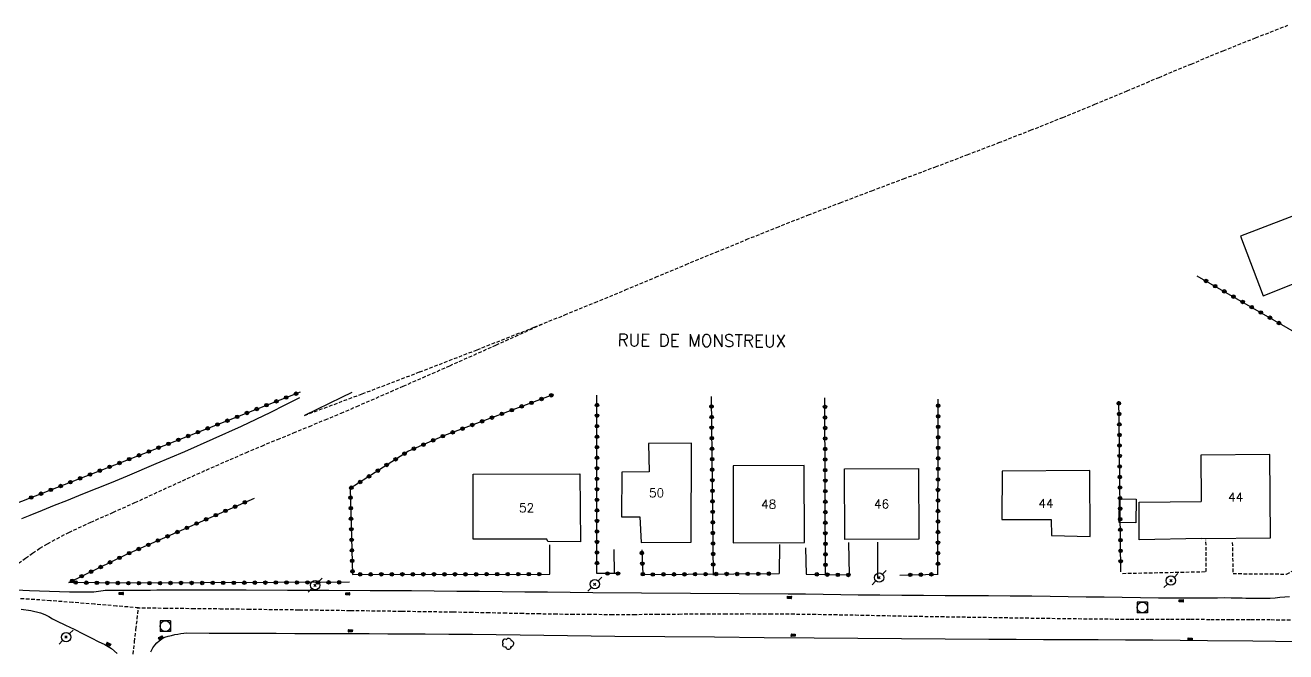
# Model space of a CAD drawing. Header units: millimetres. Extents: x 145000 to 146001, y 142000 to 143001.
# Drawn here: x 145583.6 to 145763.1, y 142892.4 to 142981.6 of the extents above; entities that cross this region are included whole.
import ezdxf
from ezdxf.enums import TextEntityAlignment as Align

# ---------------------------------------------------------------- set-up
doc = ezdxf.new("R2010")
doc.units = ezdxf.units.MM
doc.linetypes.add('DASHED', pattern=[0.75, 0.5, -0.25])
doc.layers.get('0').update_dxf_attribs({"linetype": 'CONTINUOUS'})
for name, color, linetype in [('W0001', 6, 'DASHED'), ('W0008', 7, 'CONTINUOUS'), ('W0014', 7, 'CONTINUOUS'), ('W0017', 7, 'CONTINUOUS'), ('W0070', 7, 'DASHED'), ('W0101', 7, 'CONTINUOUS'), ('W0104', 1, 'CONTINUOUS'), ('W0112', 1, 'DASHED'), ('W0211', 2, 'CONTINUOUS'), ('W0300', 7, 'CONTINUOUS'), ('W0323', 7, 'CONTINUOUS'), ('W0401', 7, 'CONTINUOUS'), ('W0420', 7, 'CONTINUOUS'), ('W0473', 7, 'CONTINUOUS'), ('W0989', 7, 'CONTINUOUS'), ('W0991', 7, 'CONTINUOUS')]:
    doc.layers.add(name, color=color, linetype=linetype)
doc.styles.get("Standard").update_dxf_attribs({"font": 'romans.shx', "width": 0.85})

# ---------------------------------------------------------------- blocks, each defined once
blk = doc.blocks.new('T473')
for p, q in [((-0.166667, 0.166667), (0.166667, -0.166667)), ((-0.166667, -0.166667), (0.166667, 0.166667)), ((0.500001, 0.500001), (1.000002, 1.000002)), ((-1.000002, -1.000002), (-0.500001, -0.500001))]:
    blk.add_line(p, q)
blk.add_ellipse((0, 0), major_axis=(0.471405, 0.471405), ratio=1, start_param=5.4977871438, end_param=11.780972451)
blk = doc.blocks.new('T401')
for p, q in [((-0.3, 0.3), (0, 0.3)), ((-0.3, -0.25), (-0.3, 0.3)), ((-0.3, 0.15), (0, 0.15)), ((-0.3, 0), (0, 0)), ((0, 0.3), (0, -0.25)), ((-0.3, -0.15), (0, -0.15)), ((-0.3, -0.25), (-0.3, -0.3)), ((-0.3, -0.3), (0, -0.3)), ((0, -0.3), (0, -0.25))]:
    blk.add_line(p, q)
blk = doc.blocks.new('T420')
for p, q in [((0.75, 0.75), (-0.75, 0.75)), ((-0.75, 0.75), (-0.75, -0.75)), ((0.75, 0.75), (0.75, -0.75)), ((0.75, -0.75), (-0.75, -0.75))]:
    blk.add_line(p, q)
blk.add_ellipse((0, 0), major_axis=(-0.53, 0.53), ratio=1, start_param=3.926991, end_param=10.210176)
blk = doc.blocks.new('T300')
for p, q in [((-0.8, 0.51), (-0.86, 0.34)), ((-0.86, 0.34), (-0.86, 0.17)), ((-0.86, 0.17), (-0.74, 0.06)), ((-0.69, 0.63), (-0.8, 0.51)), ((-0.8, -0.06), (-0.74, 0.06)), ((-0.74, 0.06), (-0.69, 0.11)), ((-0.57, 0.69), (-0.69, 0.63)), ((-0.46, 0.69), (-0.57, 0.69)), ((-0.29, 0.63), (-0.46, 0.69)), ((-0.29, 0.63), (-0.17, 0.74)), ((-0.23, 0.57), (-0.29, 0.63)), ((-0.17, 0.74), (-0.06, 0.8)), ((-0.06, 0.8), (0.06, 0.8)), ((0.06, 0.8), (0.23, 0.74)), ((0.23, 0.74), (0.34, 0.63)), ((0.34, 0.63), (0.4, 0.51)), ((0.46, 0.46), (0.34, 0.46)), ((0.4, 0.51), (0.4, 0.46)), ((0.57, 0.4), (0.46, 0.46)), ((0.57, 0.4), (0.69, 0.29)), ((0.69, 0.29), (0.74, 0.17)), ((0.74, 0.06), (0.69, -0.17)), ((0.74, 0.17), (0.74, 0.06)), ((-0.8, -0.17), (-0.8, -0.06)), ((-0.8, -0.23), (-0.8, -0.17)), ((-0.74, -0.34), (-0.8, -0.23)), ((-0.69, -0.4), (-0.74, -0.34)), ((-0.51, -0.46), (-0.69, -0.4)), ((-0.4, -0.46), (-0.51, -0.46)), ((-0.4, -0.46), (-0.34, -0.46)), ((-0.34, -0.46), (-0.34, -0.4)), ((-0.34, -0.51), (-0.34, -0.46)), ((-0.29, -0.63), (-0.34, -0.51)), ((-0.17, -0.74), (-0.29, -0.63)), ((-0.06, -0.8), (-0.17, -0.74)), ((0.06, -0.8), (-0.06, -0.8)), ((0.17, -0.74), (0.06, -0.8)), ((0.23, -0.69), (0.17, -0.74)), ((0.29, -0.46), (0.23, -0.46)), ((0.29, -0.63), (0.23, -0.69)), ((0.46, -0.4), (0.29, -0.46)), ((0.34, -0.51), (0.29, -0.63)), ((0.34, -0.51), (0.34, -0.46)), ((0.57, -0.34), (0.46, -0.4)), ((0.63, -0.29), (0.57, -0.34)), ((0.69, -0.17), (0.63, -0.29))]:
    blk.add_line(p, q)
blk = doc.blocks.new('t323o')
at = {"color": 0, "linetype": 'Continuous'}
for radius in [0.25, 0.15]:
    blk.add_circle((0, 0), radius, dxfattribs=at)

msp = doc.modelspace()

# ---------------------------------------------------------------- linework, layer by layer
at = {"layer": 'W0001'}
for points in [[(145599.77, 142898.64), (145596.63, 142898.9), (145593.5, 142899.16), (145590.37, 142899.41), (145587.23, 142899.65), (145585.73, 142899.76), (145584.23, 142899.86), (145582.73, 142899.96)], [(145599.01, 142892.05), (145599.2, 142893.81), (145599.4, 142895.56), (145599.77, 142898.64)], [(145599.5, 142898.66), (145603.46, 142898.61), (145607.41, 142898.56), (145611.37, 142898.52), (145615.33, 142898.46), (145622.63, 142898.37), (145629.94, 142898.27), (145637.25, 142898.17), (145644.55, 142898.06), (145646.96, 142898.02), (145649.36, 142897.97), (145651.76, 142897.92), (145654.16, 142897.87), (145656.56, 142897.82), (145658.96, 142897.78), (145661.36, 142897.74), (145663.77, 142897.72), (145667, 142897.71), (145670.23, 142897.71), (145673.47, 142897.73), (145676.7, 142897.76), (145679.93, 142897.78), (145683.17, 142897.8), (145686.4, 142897.81), (145689.63, 142897.8), (145692.68, 142897.77), (145695.72, 142897.73), (145698.76, 142897.68), (145701.81, 142897.62), (145704.85, 142897.56), (145707.89, 142897.5), (145710.94, 142897.44), (145713.98, 142897.39), (145720, 142897.3), (145726.03, 142897.2), (145732.05, 142897.12), (145738.07, 142897.05), (145740.94, 142897.03), (145743.8, 142897.02), (145746.67, 142897.01), (145749.53, 142897.01), (145752.4, 142897), (145755.26, 142896.99), (145758.13, 142896.98), (145760.99, 142896.96), (145774.47, 142896.74)]]:
    msp.add_lwpolyline(points, dxfattribs=at)
at = {"layer": 'W0008'}
for points in [[(145592.76, 142900.87), (145589.92, 142900.89), (145587.08, 142900.95), (145584.24, 142901.04), (145581.4, 142901.19)], [(145583.05, 142898.46), (145584.43, 142898.25), (145585.8, 142897.92), (145586.4, 142897.69), (145586.97, 142897.4), (145587.53, 142897.09), (145588.1, 142896.79), (145589.35, 142896.18), (145590.61, 142895.58), (145591.86, 142894.96), (145593.1, 142894.31), (145594.02, 142893.85), (145594.98, 142893.41), (145595.91, 142892.86), (145596.7, 142892.13)]]:
    msp.add_lwpolyline(points, dxfattribs=at)
at = {"layer": 'W0014'}
for points in [[(145692.24, 142900.61), (145685.29, 142900.65), (145678.34, 142900.69), (145671.39, 142900.74), (145664.43, 142900.79), (145661.21, 142900.82), (145657.98, 142900.85), (145654.75, 142900.88), (145651.53, 142900.92), (145648.3, 142900.95), (145645.07, 142900.98), (145641.84, 142901.01), (145638.62, 142901.04), (145632.74, 142901.08), (145626.86, 142901.11), (145620.98, 142901.13), (145615.1, 142901.14), (145611.92, 142901.15), (145608.73, 142901.15), (145605.55, 142901.15), (145602.36, 142901.14), (145601.49, 142901.13), (145600.61, 142901.12), (145599.74, 142901.11), (145598.86, 142901.1), (145597.99, 142901.09), (145597.11, 142901.09), (145596.23, 142901.09), (145595.36, 142901.11), (145595.03, 142901.1), (145594.71, 142901.07), (145594.38, 142901.02), (145594.06, 142900.97), (145593.74, 142900.91), (145593.41, 142900.87), (145593.09, 142900.86), (145592.76, 142900.87)], [(145763.63, 142900.21), (145762.94, 142900.15), (145762.25, 142900.09), (145761.57, 142900.03), (145760.89, 142899.99), (145760.21, 142899.97), (145759.53, 142899.96), (145759.01, 142899.95), (145758.48, 142899.96), (145757.95, 142899.97), (145757.42, 142899.99), (145756.89, 142900), (145756.36, 142900.02), (145755.83, 142900.03), (145755.3, 142900.04), (145754.33, 142900.05), (145753.36, 142900.04), (145752.39, 142900.04), (145751.42, 142900.03), (145750.45, 142900.02), (145749.48, 142900.01), (145748.51, 142900.01), (145747.53, 142900.01), (145744.96, 142900.03), (145742.39, 142900.06), (145739.82, 142900.09), (145737.25, 142900.14), (145734.68, 142900.18), (145732.1, 142900.22), (145729.53, 142900.26), (145726.96, 142900.29), (145723.87, 142900.32), (145720.78, 142900.34), (145717.69, 142900.36), (145714.59, 142900.37), (145711.5, 142900.39), (145708.41, 142900.41), (145705.32, 142900.43), (145702.22, 142900.46), (145699.73, 142900.5), (145697.23, 142900.53), (145694.73, 142900.57), (145692.24, 142900.61)], [(145601.51, 142892.35), (145601.81, 142892.92), (145602.07, 142893.3), (145602.37, 142893.65), (145602.71, 142893.96), (145603.08, 142894.23), (145603.53, 142894.45), (145603.99, 142894.6), (145604.47, 142894.71), (145604.94, 142894.82), (145605.36, 142894.9), (145605.78, 142894.97), (145606.21, 142895.02), (145606.64, 142895.06)], [(145606.64, 142895.06), (145609.81, 142895.05), (145612.99, 142895.03), (145616.17, 142895.02), (145619.35, 142895.01), (145622, 142895), (145624.65, 142894.99), (145627.3, 142894.99), (145629.95, 142894.98), (145632.61, 142894.97), (145635.26, 142894.96), (145637.91, 142894.95), (145640.56, 142894.93), (145643.94, 142894.9), (145647.32, 142894.87), (145650.69, 142894.83), (145654.07, 142894.79), (145657.45, 142894.74), (145660.82, 142894.7), (145664.2, 142894.66), (145667.58, 142894.62), (145674.67, 142894.55), (145681.76, 142894.49), (145688.85, 142894.42), (145695.95, 142894.36), (145702.16, 142894.32), (145708.37, 142894.27), (145714.59, 142894.23), (145720.8, 142894.19), (145724.69, 142894.17), (145728.59, 142894.15), (145732.48, 142894.13), (145736.37, 142894.11), (145740.27, 142894.09), (145744.16, 142894.06), (145748.05, 142894.03), (145751.95, 142893.99), (145758.41, 142893.92), (145764.87, 142893.83)]]:
    msp.add_lwpolyline(points, dxfattribs=at)
at = {"layer": 'W0017'}
for points in [[(145658.32, 142903.43), (145658.32, 142907.6)], [(145667.43, 142906.95), (145667.47, 142903.46)], [(145690.99, 142907.66), (145690.98, 142903.51)], [(145694.71, 142907.18), (145694.82, 142903.42)]]:
    msp.add_lwpolyline(points, dxfattribs=at)
at = {"layer": 'W0070'}
for points in [[(145623.39, 142926.05), (145631.6, 142929.12), (145639.79, 142932.24), (145647.96, 142935.4), (145656.11, 142938.62), (145660.44, 142940.36), (145664.76, 142942.13), (145669.06, 142943.92), (145673.37, 142945.73), (145677.67, 142947.53), (145681.98, 142949.32), (145686.29, 142951.09), (145690.62, 142952.83), (145695.12, 142954.6), (145699.64, 142956.33), (145704.16, 142958.05), (145708.68, 142959.75), (145713.21, 142961.45), (145717.73, 142963.17), (145722.24, 142964.9), (145726.75, 142966.66), (145731.34, 142968.5), (145735.92, 142970.38), (145740.49, 142972.28), (145745.05, 142974.2), (145749.62, 142976.1), (145754.19, 142977.99), (145758.79, 142979.83), (145763.4, 142981.63)], [(145582.68, 142904.98), (145583.68, 142905.72), (145584.69, 142906.44), (145585.73, 142907.13), (145586.8, 142907.78), (145589.84, 142909.39), (145592.97, 142910.84), (145596.12, 142912.23), (145599.25, 142913.63), (145602.63, 142915.19), (145606.02, 142916.74), (145609.41, 142918.27), (145612.82, 142919.77), (145615.06, 142920.74), (145617.31, 142921.69), (145619.56, 142922.63), (145621.82, 142923.56), (145624.08, 142924.49), (145626.34, 142925.43), (145628.59, 142926.37), (145630.83, 142927.33), (145637.45, 142930.21), (145644.06, 142933.12), (145650.65, 142936.07), (145657.22, 142939.05)]]:
    msp.add_lwpolyline(points, dxfattribs=at)
at = {"layer": 'W0101'}
for points in [[(145774.73, 142944.64), (145772.06, 142951.77), (145771.26, 142951.16), (145769.28, 142956.44), (145756.65, 142951.58), (145759.85, 142943.1), (145767.86, 142946.27), (145769.21, 142942.62)], [(145671.32, 142907.93), (145678.46, 142908.01), (145678.48, 142922.1), (145672.38, 142922.06), (145672.44, 142918.01), (145668.55, 142917.96), (145668.54, 142911.61), (145671.15, 142911.62)], [(145684.43, 142907.91), (145694.55, 142907.93), (145694.53, 142918.9), (145684.4, 142918.88)], [(145657.89, 142908.44), (145647.39, 142908.42), (145647.38, 142917.7), (145662.61, 142917.73), (145662.68, 142908.05), (145658.02, 142908.07)], [(145700.25, 142918.42), (145710.79, 142918.47), (145710.84, 142908.43), (145700.3, 142908.38)], [(145735.2, 142918.18), (145722.71, 142918.1), (145722.68, 142911.23), (145729.68, 142911.23), (145729.72, 142908.93), (145735.22, 142908.82)]]:
    msp.add_lwpolyline(points, close=True, dxfattribs=at)
for points in [[(145751.09, 142908.52), (145760.9, 142908.59), (145760.82, 142920.47), (145751.01, 142920.4)], [(145751.01, 142920.4), (145751.05, 142913.79)], [(145751.09, 142908.52), (145742.24, 142908.33), (145742.21, 142913.69), (145751.05, 142913.79)]]:
    msp.add_lwpolyline(points, dxfattribs=at)
at = {"layer": 'W0104'}
msp.add_lwpolyline([(145739.35, 142910.8), (145739.4, 142914.17), (145741.81, 142914.14), (145741.76, 142910.76)], close=True, dxfattribs=at)
for points in [[(145700.98, 142903.32), (145700.9, 142907.97)], [(145704.95, 142907.98), (145704.98, 142902.87)]]:
    msp.add_lwpolyline(points, dxfattribs=at)
at = {"layer": 'W0112'}
for points in [[(145755.58, 142903.52), (145763.21, 142903.45), (145765.06, 142904.4), (145766.94, 142905.94), (145768.36, 142908.22), (145769.13, 142910.82), (145769.32, 142911.96)], [(145739.86, 142903.55), (145751.74, 142903.8), (145751.73, 142908.34)], [(145755.47, 142907.97), (145755.58, 142903.52)]]:
    msp.add_lwpolyline(points, dxfattribs=at)
at = {"layer": 'W0211'}
for points in [[(145583.16, 142911.36), (145584.34, 142911.85), (145586.07, 142912.55), (145587.8, 142913.25), (145589.54, 142913.94), (145591.27, 142914.64), (145593.01, 142915.33), (145594.74, 142916.03), (145596.47, 142916.74), (145598.2, 142917.46), (145602.28, 142919.18), (145606.34, 142920.92), (145610.4, 142922.71), (145614.43, 142924.54), (145616.52, 142925.52), (145618.59, 142926.53), (145620.66, 142927.56), (145622.71, 142928.61)], [(145630.14, 142929.31), (145628.65, 142928.6), (145623.39, 142926.05)]]:
    msp.add_lwpolyline(points, dxfattribs=at)
at = {"layer": 'W0323'}
for points in [[(145750.44, 142945.95), (145770.98, 142934.1), (145771.66, 142935.03)], [(145443.95, 142940.17), (145474.63, 142936.55), (145481.84, 142924.78), (145485.61, 142918.07), (145496.43, 142916.47), (145517.34, 142914.2), (145538.4, 142911.64), (145557.14, 142909.56), (145568.78, 142908.22), (145600.53, 142920.63), (145622.82, 142929.39)], [(145658.73, 142928.99), (145643.34, 142923.2), (145638.19, 142920.97), (145629.9, 142915.66), (145630.23, 142903.41), (145658.32, 142903.43)], [(145665.02, 142903.52), (145665.02, 142928.92)], [(145681.6, 142903.31), (145681.32, 142928.73)], [(145697.57, 142903.26), (145697.49, 142928.55)], [(145713.57, 142903.43), (145713.62, 142928.37)], [(145739.59, 142903.77), (145739.38, 142925.57), (145739.32, 142928.08)], [(145629.78, 142902.28), (145598.56, 142902.14), (145589.85, 142902.25), (145598.18, 142906.32), (145616.26, 142914.27)], [(145671.4, 142906.89), (145671.55, 142903.38), (145690.98, 142903.51)], [(145668.11, 142903.52), (145665.02, 142903.52)], [(145694.82, 142903.42), (145700.98, 142903.32)], [(145708.13, 142903.29), (145713.6, 142903.43)]]:
    msp.add_lwpolyline(points, dxfattribs=at)

# ---------------------------------------------------------------- block references
at = {"layer": 'W0300'}
msp.add_blockref('T300', (145652.42, 142893.5), dxfattribs=at)
at = {"layer": 'W0323'}
for p, rotation in [((145751.74, 142945.2), 330.0199678976896), ((145753.04, 142944.45), 330.0199678976896), ((145754.34, 142943.71), 330.0199678976896), ((145755.64, 142942.96), 330.0199678976896), ((145756.94, 142942.21), 330.0199678976896), ((145758.24, 142941.46), 330.0199678976896), ((145759.53, 142940.71), 330.0199678976896), ((145760.83, 142939.96), 330.0199678976896), ((145762.13, 142939.21), 330.0199678976896), ((145622.18, 142929.14), 21.45841633262992), ((145617.99, 142927.5), 21.45841633262992), ((145619.39, 142928.05), 21.45841633262992), ((145620.78, 142928.59), 21.45841633262992), ((145654.31, 142927.33), 200.6012211073857), ((145655.71, 142927.85), 200.6012211073857), ((145657.12, 142928.38), 200.6012211073857), ((145658.52, 142928.91), 200.6012211073857), ((145665.02, 142927.52), 89.99588244486549), ((145681.33, 142927.31), 90.6414293501074), ((145713.61, 142927.43), 89.89412344908722), ((145739.33, 142927.76), 91.4746531997699), ((145613.8, 142925.85), 21.45841633262992), ((145615.2, 142926.4), 21.45841633262992), ((145616.59, 142926.95), 21.45841633262992), ((145650.09, 142925.74), 200.6012211073857), ((145651.5, 142926.27), 200.6012211073857), ((145652.9, 142926.8), 200.6012211073857), ((145665.02, 142926.02), 89.99588244486549), ((145681.35, 142925.81), 90.6414293501074), ((145697.5, 142927.26), 90.18806318876237), ((145697.5, 142925.76), 90.18806318876237), ((145713.61, 142925.93), 89.89412344908722), ((145739.37, 142926.26), 91.4746531997699), ((145608.22, 142923.66), 21.45841633262992), ((145609.61, 142924.2), 21.45841633262992), ((145611.01, 142924.75), 21.45841633262992), ((145612.41, 142925.3), 21.45841633262992), ((145644.48, 142923.63), 200.6012211073857), ((145645.88, 142924.16), 200.6012211073857), ((145647.29, 142924.69), 200.6012211073857), ((145648.69, 142925.21), 200.6012211073857), ((145665.02, 142924.52), 89.99588244486549), ((145681.36, 142924.31), 90.6414293501074), ((145697.51, 142924.26), 90.18806318876237), ((145713.61, 142924.43), 89.89412344908722), ((145739.39, 142924.77), 90.5517375973003), ((145604.03, 142922.01), 21.45841633262992), ((145605.43, 142922.56), 21.45841633262992), ((145606.82, 142923.11), 21.45841633262992), ((145640.33, 142921.89), 203.4745641225035), ((145641.7, 142922.49), 203.4745641225035), ((145643.08, 142923.09), 203.4745641225035), ((145665.02, 142923.02), 89.99588244486549), ((145681.38, 142922.81), 90.6414293501074), ((145697.51, 142922.76), 90.18806318876237), ((145713.61, 142922.93), 89.89412344908722), ((145739.41, 142923.27), 90.5517375973003), ((145599.84, 142920.36), 21.36286385159486), ((145601.24, 142920.91), 21.45841633262992), ((145602.63, 142921.46), 21.45841633262992), ((145637.63, 142920.6), 212.6453294885448), ((145638.95, 142921.3), 203.4745641225035), ((145665.02, 142921.52), 89.99588244486549), ((145681.4, 142921.31), 90.6414293501074), ((145697.51, 142921.26), 90.18806318876237), ((145713.6, 142921.43), 89.89412344908722), ((145739.42, 142921.77), 90.5517375973003), ((145739.44, 142920.27), 90.5517375973003), ((145595.65, 142918.73), 21.36286385159486), ((145597.05, 142919.27), 21.36286385159486), ((145598.44, 142919.82), 21.36286385159486), ((145635.1, 142918.99), 212.6453294885448), ((145636.36, 142919.8), 212.6453294885448), ((145665.02, 142920.02), 89.99588244486549), ((145665.02, 142918.52), 89.99588244486549), ((145681.42, 142919.81), 90.6414293501074), ((145681.43, 142918.31), 90.6414293501074), ((145697.52, 142919.76), 90.18806318876237), ((145713.6, 142919.93), 89.89412344908722), ((145713.6, 142918.43), 89.89412344908722), ((145739.45, 142918.77), 90.5517375973003), ((145590.06, 142916.54), 21.36286385159486), ((145591.46, 142917.09), 21.36286385159486), ((145592.86, 142917.63), 21.36286385159486), ((145594.25, 142918.18), 21.36286385159486), ((145631.31, 142916.56), 212.6453294885448), ((145632.57, 142917.37), 212.6453294885448), ((145633.84, 142918.18), 212.6453294885448), ((145665.02, 142917.02), 89.99588244486549), ((145681.45, 142916.81), 90.6414293501074), ((145697.52, 142918.26), 90.18806318876237), ((145697.53, 142916.76), 90.18806318876237), ((145713.59, 142916.93), 89.89412344908722), ((145739.46, 142917.27), 90.5517375973003), ((145585.87, 142914.9), 21.36286385159486), ((145587.27, 142915.45), 21.36286385159486), ((145588.67, 142915.99), 21.36286385159486), ((145630.05, 142915.75), 212.6453294885448), ((145665.02, 142915.52), 89.99588244486549), ((145681.47, 142915.31), 90.6414293501074), ((145697.53, 142915.26), 90.18806318876237), ((145713.59, 142915.43), 89.89412344908722), ((145739.48, 142915.77), 90.5517375973003), ((145584.47, 142914.35), 21.36286385159486), ((145613.52, 142913.06), 23.7489634896178), ((145614.89, 142913.67), 23.7489634896178), ((145629.94, 142914.33), 271.543734729369), ((145665.02, 142914.02), 89.99588244486549), ((145681.48, 142913.81), 90.6414293501074), ((145697.54, 142913.76), 90.18806318876237), ((145713.59, 142913.93), 89.89412344908722), ((145739.49, 142914.27), 90.5517375973003), ((145609.4, 142911.25), 23.7489634896178), ((145610.77, 142911.85), 23.7489634896178), ((145612.15, 142912.46), 23.7489634896178), ((145629.98, 142912.83), 271.543734729369), ((145630.02, 142911.33), 271.543734729369), ((145665.02, 142912.52), 89.99588244486549), ((145681.5, 142912.31), 90.6414293501074), ((145697.54, 142912.26), 90.18806318876237), ((145713.59, 142912.43), 89.89412344908722), ((145739.51, 142912.77), 90.5517375973003), ((145739.52, 142911.27), 90.5517375973003), ((145605.28, 142909.44), 23.7489634896178), ((145606.65, 142910.04), 23.7489634896178), ((145608.03, 142910.65), 23.7489634896178), ((145630.06, 142909.83), 271.543734729369), ((145665.02, 142911.02), 89.99588244486549), ((145665.02, 142909.52), 89.99588244486549), ((145681.52, 142910.81), 90.6414293501074), ((145697.55, 142910.76), 90.18806318876237), ((145713.58, 142910.93), 89.89412344908722), ((145713.58, 142909.43), 89.89412344908722), ((145739.54, 142909.77), 90.5517375973003), ((145601.16, 142907.62), 23.7489634896178), ((145602.53, 142908.23), 23.7489634896178), ((145603.91, 142908.83), 23.7489634896178), ((145630.1, 142908.33), 271.543734729369), ((145665.02, 142908.02), 89.99588244486549), ((145681.53, 142909.31), 90.6414293501074), ((145681.55, 142907.81), 90.6414293501074), ((145697.55, 142909.26), 90.18806318876237), ((145697.56, 142907.76), 90.18806318876237), ((145713.58, 142907.93), 89.89412344908722), ((145739.55, 142908.27), 90.5517375973003), ((145597.06, 142905.77), 25.97382436524076), ((145598.42, 142906.42), 23.7489634896178), ((145599.79, 142907.02), 23.7489634896178), ((145630.14, 142906.83), 271.543734729369), ((145665.02, 142906.52), 89.99588244486549), ((145671.42, 142906.44), 272.477520603247), ((145681.57, 142906.31), 90.6414293501074), ((145697.56, 142906.26), 90.18806318876237), ((145713.58, 142906.43), 89.89412344908722), ((145739.57, 142906.77), 90.5517375973003), ((145594.37, 142904.45), 25.97382436524076), ((145595.71, 142905.11), 25.97382436524076), ((145630.18, 142905.33), 271.543734729369), ((145665.02, 142905.02), 89.99588244486549), ((145671.48, 142904.94), 272.477520603247), ((145681.58, 142904.81), 90.6414293501074), ((145697.57, 142904.76), 90.18806318876237), ((145713.57, 142904.93), 89.89412344908722), ((145739.58, 142905.27), 90.5517375973003), ((145590.32, 142902.48), 25.97382436524076), ((145590.82, 142902.24), 179.2831002121504), ((145591.67, 142903.14), 25.97382436524076), ((145592.32, 142902.22), 179.2831002121504), ((145593.02, 142903.8), 25.97382436524076), ((145593.82, 142902.2), 179.2831002121504), ((145595.32, 142902.18), 179.2831002121504), ((145596.82, 142902.17), 179.2831002121504), ((145602.82, 142902.16), 180.2532109811579), ((145604.32, 142902.17), 180.2532109811579), ((145605.82, 142902.18), 180.2532109811579), ((145607.32, 142902.18), 180.2532109811579), ((145608.82, 142902.19), 180.2532109811579), ((145610.32, 142902.2), 180.2532109811579), ((145611.82, 142902.2), 180.2532109811579), ((145613.32, 142902.21), 180.2532109811579), ((145614.82, 142902.22), 180.2532109811579), ((145616.32, 142902.22), 180.2532109811579), ((145617.82, 142902.23), 180.2532109811579), ((145619.32, 142902.24), 180.2532109811579), ((145620.82, 142902.24), 180.2532109811579), ((145622.32, 142902.25), 180.2532109811579), ((145623.82, 142902.26), 180.2532109811579), ((145625.32, 142902.26), 180.2532109811579), ((145626.82, 142902.27), 180.2532109811579), ((145628.32, 142902.28), 180.2532109811579), ((145630.22, 142903.83), 271.543734729369), ((145631.32, 142903.41), 0.0367280587820557), ((145632.82, 142903.41), 0.0367280587820557), ((145634.32, 142903.42), 0.0367280587820557), ((145635.82, 142903.42), 0.0367280587820557), ((145637.32, 142903.42), 0.0367280587820557), ((145638.82, 142903.42), 0.0367280587820557), ((145640.32, 142903.42), 0.0367280587820557), ((145641.82, 142903.42), 0.0367280587820557), ((145643.32, 142903.42), 0.0367280587820557), ((145644.82, 142903.42), 0.0367280587820557), ((145646.32, 142903.42), 0.0367280587820557), ((145647.82, 142903.42), 0.0367280587820557), ((145649.32, 142903.43), 0.0367280587820557), ((145650.82, 142903.43), 0.0367280587820557), ((145652.32, 142903.43), 0.0367280587820557), ((145653.82, 142903.43), 0.0367280587820557), ((145655.32, 142903.43), 0.0367280587820557), ((145656.82, 142903.43), 0.0367280587820557), ((145666.52, 142903.52), 179.9629393455741), ((145668.02, 142903.52), 179.9629393455741), ((145671.55, 142903.44), 272.477520603247), ((145672.99, 142903.39), 0.4008899961298164), ((145674.49, 142903.4), 0.4008899961298164), ((145675.99, 142903.41), 0.4008899961298164), ((145677.49, 142903.42), 0.4008899961298164), ((145678.99, 142903.43), 0.4008899961298164), ((145680.49, 142903.44), 0.4008899961298164), ((145681.99, 142903.45), 0.4008899961298164), ((145683.49, 142903.46), 0.4008899961298164), ((145684.99, 142903.47), 0.4008899961298164), ((145686.49, 142903.48), 0.4008899961298164), ((145687.99, 142903.49), 0.4008899961298164), ((145689.49, 142903.5), 0.4008899961298164), ((145696.32, 142903.4), 359.0322893528216), ((145697.82, 142903.37), 359.0322893528216), ((145699.32, 142903.35), 359.0322893528216), ((145700.82, 142903.32), 359.0322893528216), ((145709.63, 142903.33), 1.539388095611546), ((145711.13, 142903.37), 1.539388095611546), ((145712.63, 142903.41), 1.539388095611546), ((145598.32, 142902.15), 179.2831002121504), ((145599.82, 142902.15), 180.2532109811579), ((145601.32, 142902.16), 180.2532109811579)]:
    msp.add_blockref('t323o', p, dxfattribs=dict(at, rotation=rotation))
at = {"layer": 'W0401'}
for p, rotation in [((145597.3, 142900.84), 90.07190754833651), ((145629.56, 142900.78), 89.70676563530769), ((145692.45, 142900.28), 88.92662142830883), ((145748.22, 142899.79), 89.95043946413706), ((145629.9, 142895.2), 269.8516252961817), ((145595.4, 142893.33), 240.9357598977442), ((145602.98, 142894.26), 302.9648605056454), ((145692.95, 142894.59), 269.523892329237), ((145749.45, 142894.01), 269.4752477219681)]:
    msp.add_blockref('T401', p, dxfattribs=dict(at, rotation=rotation))
at = {"layer": 'W0420'}
for p in [(145742.67, 142898.7), (145603.58, 142896.03)]:
    msp.add_blockref('T420', p, dxfattribs=at)
at = {"layer": 'W0473'}
for p in [(145624.9, 142901.85), (145664.72, 142902.01), (145705.2, 142902.94), (145746.74, 142902.52), (145589.45, 142894.47)]:
    msp.add_blockref('T473', p, dxfattribs=at)

# ---------------------------------------------------------------- texts
at = {"layer": 'W0989'}
msp.add_text('RUE DE MONSTREUX   ', height=1.75, rotation=359.6202, dxfattribs=at).set_placement((145667.95, 142935.92))
at = {"layer": 'W0991'}
for s, p in [('50', (145673.51, 142915.02)), ('44', (145755.96, 142914.4)), ('52', (145655.01, 142912.89)), ('48', (145689.48, 142913.4)), ('46', (145705.55, 142913.43)), ('44', (145728.95, 142913.5))]:
    msp.add_text(s, height=1.25, dxfattribs=at).set_placement(p, align=Align.MIDDLE_CENTER)

doc.saveas('drawing.dxf')
